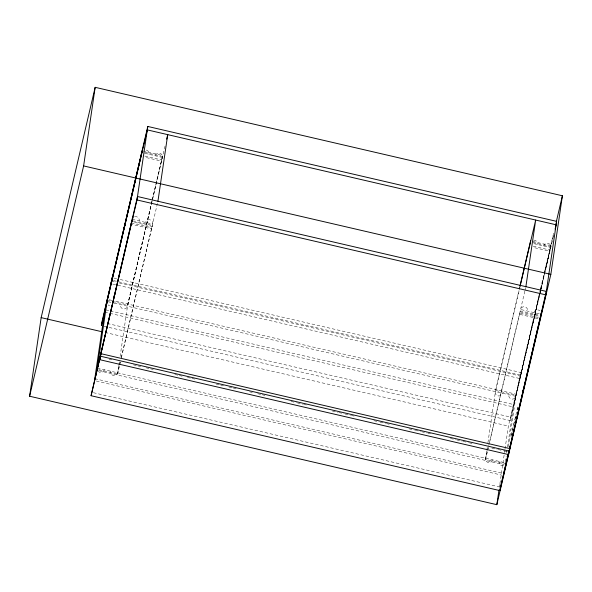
<?xml version="1.0" encoding="UTF-8"?>
<svg xmlns="http://www.w3.org/2000/svg" width="592" height="592" viewBox="0 0 592 592"><rect width="100%" height="100%" fill="white"/><g stroke="black" fill="none" stroke-linecap="round" stroke-linejoin="round"><path stroke-width="0.44" stroke-dasharray="2.96 2.22" d="M118.77 365.538L117.379 375.002L119.429 365.915M118.903 364.628L119.31 361.89M120.117 356.414L127.813 304.059L151.885 201.428M132.815 220.934L152.366 225.471L152.225 226.455L131.779 221.711M112.554 301.535L127.665 305.043L162.504 156.495L162.652 155.511L143.101 150.975M486.713 450.941L485.322 460.406L488.274 447.804M486.846 450.031L487.246 447.293M487.919 442.735L495.748 389.469L518.977 290.435M489.547 442.402L520.309 310.874L540.748 315.617M499.382 487.312L499.781 484.574M499.914 483.657L504.347 453.494M504.488 452.584L504.887 449.839M505.02 448.928L508.38 426.077L539.608 292.929M104.081 326.288L510.2 420.557L540.614 289.606M505.339 461.871L506.138 456.417M506.671 452.776L506.944 450.956M507.477 447.323L513.76 404.573L540.688 289.777M508.491 446.56L516.194 394.213L114.478 300.965M540.54 290.761L551.034 245.665L531.483 241.129M515.247 419.351L515.773 416.775M511.074 436.533L513.553 425.367M511.185 435.142L517.882 406.586M517.482 409.916L518.074 407.34M152.092 200.525L162.652 155.511M165.042 146.12L127.495 306.227A3.596 3.545 8.4 0 1 123.18 308.869A3.596 3.545 8.4 0 1 120.487 304.599M120.228 362.06L117.697 372.842A3.596 3.545 8.4 0 1 113.383 375.483A3.596 3.545 8.4 0 1 110.689 371.214M121.271 357.612L157.531 203.026M119.702 365.094L120.479 361.416M121.323 357.812L152.366 225.471M519.191 289.532L520.035 285.936M520.22 285.943L495.43 391.63A3.596 3.545 8.4 0 0 498.124 395.9A3.596 3.545 8.4 0 0 502.438 393.258M524.83 291.16L485.462 459.422L505.908 464.165M525.037 290.258L525.674 287.564M539.823 292.034L540.452 289.333M540.666 288.437L544.462 272.239M544.677 271.343L554.171 230.858M540.829 288.704L553.461 234.824M540.896 288.881L551.034 245.665M540.415 291.301L516.046 395.197L495.608 390.454M510.2 420.557L553.587 235.572M513.76 424.479L514.981 419.395M515.395 417.708L515.758 416.516M144.729 152.373L162.504 156.495M533.111 242.52L550.886 246.649M144.611 153.321L162.386 157.442A3.596 3.545 8.4 0 0 159.692 153.18A3.596 3.545 8.4 0 0 155.378 155.822M533.836 243.667L550.767 247.597A3.596 3.545 8.4 0 0 548.074 243.327A3.596 3.545 8.4 0 0 543.759 245.969M144.811 156.029L161.697 159.951L161.527 161.128L144.64 157.213M533.192 246.183L550.079 250.105L549.901 251.282L533.022 247.36M132.149 219.314L152.595 224.057A3.596 3.545 8.4 0 0 149.902 219.795A3.596 3.545 8.4 0 0 145.588 222.437M539.223 313.804L520.531 309.468A3.596 3.545 8.4 0 1 524.845 306.826A3.596 3.545 8.4 0 1 527.539 311.096M520.161 311.858L539.712 316.394M131.291 222.999L151.73 227.742L151.559 228.926L131.113 224.183M538.335 317.482L519.672 313.153L519.495 314.33L539.046 318.866M113.923 278.055L116.624 278.684M120.22 279.52L520.938 372.531L520.568 375.084L118.948 281.866M113.546 280.608L118.045 281.651M111.311 281.089L115.81 282.14M119.414 282.976L520.131 375.987L519.754 378.54L118.134 285.314M112.732 284.064L117.238 285.107M109.15 299.73L113.671 300.78M107.226 300.299L111.666 301.328M107.929 301.683L113.353 302.941M114.16 303.126L515.876 396.374A3.596 3.545 8.4 0 1 511.562 399.015A3.596 3.545 8.4 0 1 508.868 394.746M105.842 309.89L109.439 310.726M110.341 310.933L513.76 404.573M104.569 312.073L109.069 313.116M109.971 313.331L513.39 406.97M107.285 323.476L510.711 417.116M105.073 332.46L508.38 426.077M109.135 359.226L111.836 359.855M133.444 364.872L137.048 365.708M137.951 365.915L140.652 366.544M146.054 367.802L149.658 368.638M150.553 368.846L153.254 369.475M174.869 374.484L178.473 375.321M179.369 375.535L182.07 376.157M187.472 377.415L191.075 378.251M191.978 378.458L194.679 379.087M216.287 384.104L219.891 384.941M220.794 385.148L223.495 385.777M228.897 387.027L232.501 387.864M233.403 388.071L236.104 388.7M249.609 391.837L252.31 392.466M257.712 393.717L261.316 394.553M262.219 394.76L264.92 395.389M291.035 401.45L296.437 402.708M297.332 402.915L302.741 404.166M303.637 404.38L306.338 405.002M332.452 411.063L337.854 412.321M338.757 412.528L344.159 413.786M345.062 413.993L350.464 415.244M351.367 415.458L354.068 416.08M373.878 420.683L379.28 421.933M380.182 422.14L385.584 423.398M386.48 423.606L389.188 424.235M408.998 428.83L414.4 430.088M415.295 430.295L420.705 431.553M421.6 431.76L427.002 433.011M427.905 433.226L430.606 433.847M450.416 438.45L455.818 439.701M456.721 439.908L462.123 441.166M463.025 441.373L468.427 442.631M469.33 442.838L472.031 443.467M491.841 448.063L497.243 449.313M498.146 449.528L503.548 450.778M504.451 450.986L507.152 451.615M97.258 368.091L504.325 462.581M98.864 369.689L117.527 374.018M98.716 370.666L503.984 464.735M94.772 378.688L502.697 473.371M96.311 381.041L501.528 475.095M93.388 392.696L499.507 486.964M492.648 459.873A3.596 3.545 8.4 0 1 488.333 462.515A3.596 3.545 8.4 0 1 485.64 458.245M104.266 369.719A3.596 3.545 8.4 0 1 98.309 371.495M134.606 216.731A3.596 3.545 8.4 0 1 139.164 220.942M503.629 465.571A3.596 3.545 8.4 0 1 499.071 461.36M533.969 312.583A3.596 3.545 8.4 0 1 539.926 310.815M109.742 305.746A3.596 3.545 8.4 0 1 108.099 304.88M146.261 150.057A3.596 3.545 8.4 0 1 148.955 154.327M533.71 240.115A3.596 3.545 8.4 0 1 537.336 244.481M533.074 322.61L533.858 319.295L533.074 322.61"/><path stroke-width="0.89" d="M29.6 396.226L41.159 317.63L95.171 87.32L562.4 195.774L550.841 274.37L496.829 504.68L29.6 396.226L83.62 165.923L95.171 87.32M555.081 229.208L556.117 224.797L147.297 129.9L101.38 325.659L101.883 322.226L147.8 126.459L556.621 221.356L545.817 294.853L499.9 490.613L91.079 395.715L137.499 196.514L546.32 291.412L509.475 448.943M96.94 370.259L107.367 299.315M508.95 452.036L508.572 454.589L99.752 359.692L100.129 357.139M110.933 283.649L112.117 277.633L111.74 280.194M100.566 356.236L100.936 353.683L509.764 448.581L509.386 451.134L100.566 356.236L99.752 359.692M131.113 224.183L131.291 222.999M141.081 156.384L141.259 155.208M131.779 221.711L131.927 220.727L94.505 380.619L104.939 309.683L142.213 150.768L107.226 300.299M91.079 395.715L136.996 199.955L147.8 126.459M157.938 201.258L167.736 134.643L166.685 139.135M529.463 246.538L529.64 245.354M530.447 241.899L530.595 240.922L520.035 285.936M525.881 286.669L535.679 220.054L520.102 286.017M496.829 504.68L498.975 490.058M499.9 490.613L500.41 487.172M503.466 474.606L503.733 472.786M505.894 464.239L506.16 462.426M540.748 315.617L508.928 451.644M523.668 388.448L523.75 388.071L523.594 388.781M114.456 295.06C113.398 299.907 115.64 289.895 114.582 294.742M523.276 389.958L523.01 391.142L523.491 389.062M523.402 389.632L523.506 389.188M556.28 221.859L562.4 195.774M555.57 225.848L556.621 221.356M500.617 486.276L503.148 475.494M503.57 473.704L508.41 453.05M503.333 475.517L508.506 453.45M83.62 165.923L550.841 274.37M136.996 199.955L545.817 294.853M41.159 317.63L102.372 331.838M107.115 303.319A3.596 3.545 8.4 0 1 107.048 301.476M97.325 369.933A3.596 3.545 8.4 0 1 97.258 368.091M132.149 219.314A3.596 3.545 8.4 0 1 133.03 217.701M541.066 313.286A3.596 3.545 8.4 0 1 540.977 314.211M141.947 152.699A3.596 3.545 8.4 0 1 142.28 151.833M530.328 242.853A3.596 3.545 8.4 0 1 530.654 241.987M124.253 227.713L125.038 224.398L124.253 227.713"/></g></svg>
